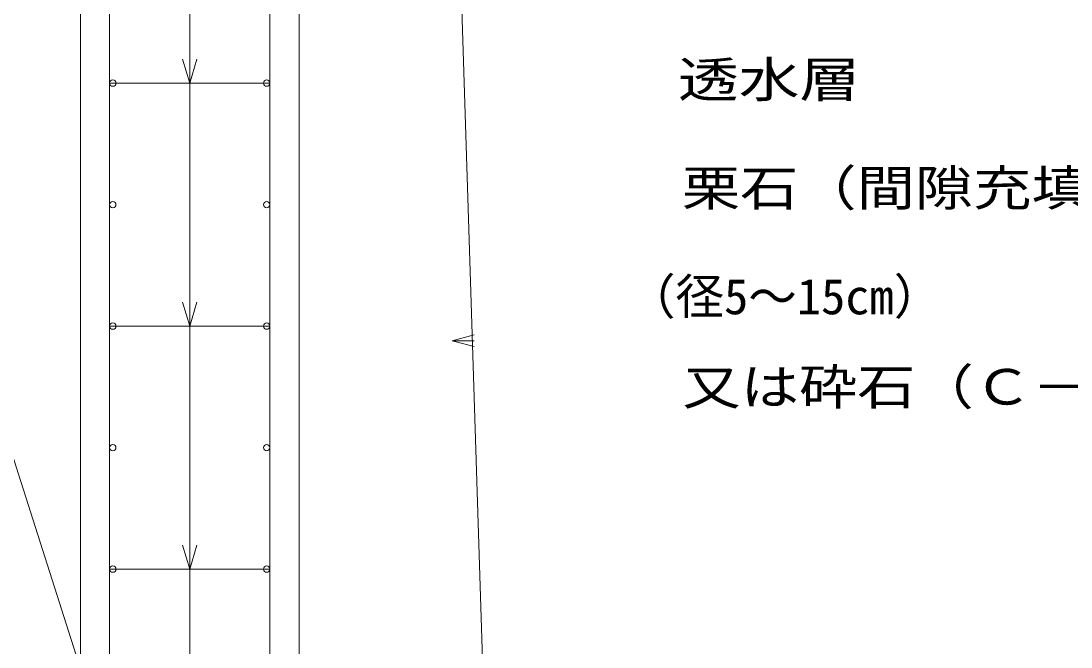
# Model space of a CAD drawing. Units: millimetres, scale not verified. Extents: x -8400 to 126000, y -5940 to 5940.
# Drawn here: x 10222 to 12384, y 1520 to 2808 of the extents above; entities that cross this region are included whole.
import ezdxf
from ezdxf.enums import TextEntityAlignment as Align

# ---------------------------------------------------------------- set-up
doc = ezdxf.new("R2010")
doc.units = ezdxf.units.MM
doc.header["$LTSCALE"] = 40
doc.layers.add('1-0_0', color=134, linetype='Continuous', lineweight=18)
doc.styles.add('ＭＳ ゴシック', font='')
doc.styles.get('ＭＳ ゴシック').set_extended_font_data('MS Gothic')

# ---------------------------------------------------------------- blocks, each defined once
blk = doc.blocks.new('_Open30$$JWCONV$$1')
at = {"layer": '1-0_0'}
blk.add_line((0, 0), (-1, 0), dxfattribs=at)
blk.add_lwpolyline([(-1, 0.2679), (0, 0), (-1, -0.2679)], dxfattribs=at)

msp = doc.modelspace()

# ---------------------------------------------------------------- linework, layer by layer
at = {"layer": '1-0_0', "color": 41}
for p, q in [((10734.44, -200), (10734.44, 4180)), ((10734.44, 2680), (10404.44, 2680)), ((10734.44, 2180), (10404.44, 2180)), ((10734.44, 1680), (10404.44, 1680))]:
    msp.add_line(p, q, dxfattribs=at)
at = {"layer": '1-0_0'}
for p, q in [((11094.44, 3940), (11194.44, 796.76)), ((10569.44, 2680), (10554.55, 2729.15)), ((10569.44, 2680), (10584.32, 2729.15)), ((10569.44, 2180), (10554.55, 2229.15)), ((10569.44, 2180), (10584.32, 2229.15)), ((10569.44, 1680), (10554.55, 1729.15)), ((10569.44, 1680), (10584.32, 1729.15))]:
    msp.add_line(p, q, dxfattribs=at)
for points in [[(10569.44, 280), (10569.44, 5168.13), (11126.63, 5168.13)], [(10555.77, 811.25), (9927.36, 2781.87), (9039.17, 2781.87)]]:
    msp.add_lwpolyline(points, dxfattribs=at)
msp.add_lwpolyline([(10344.44, 4240), (10344.44, -260), (15644.44, -260), (15644.44, 190), (10794.44, 190), (10794.44, 4240)], close=True, dxfattribs=at)
at = {"layer": '1-0_0', "color": 41}
msp.add_lwpolyline([(10404.44, 4180), (10404.44, -200), (15584.44, -200), (15584.44, 130), (10734.44, 130), (10734.44, 4180)], close=True, dxfattribs=at)
for centre in [(10410.94, 2680), (10727.94, 2680), (10410.94, 2430), (10727.94, 2430), (10410.94, 2180), (10727.94, 2180), (10410.94, 1930), (10727.94, 1930), (10410.94, 1680), (10727.94, 1680)]:
    msp.add_circle(centre, 6.5, dxfattribs=at)

# ---------------------------------------------------------------- block references
at = {"layer": '1-0_0', "xscale": 45, "yscale": 45, "rotation": 180}
msp.add_blockref('_Open30$$JWCONV$$1', (11109.89, 2150), dxfattribs=at)

# ---------------------------------------------------------------- texts
at = {"layer": '1-0_0', "style": 'ＭＳ ゴシック'}
for s, width, p in [('透水層', 1.25, (11574.72, 2628.9)), ('栗石（間隙充填材共）', 1.2, (11582.64, 2405.63)), ('又は砕石（Ｃ－４０）', 1.2, (11583.91, 1996.5))]:
    msp.add_text(s, height=73.31, dxfattribs=dict(at, width=width)).set_placement(p, align=Align.BOTTOM_LEFT)
msp.add_text('（径5～15cm）', height=73.31, dxfattribs=at).set_placement((11469.63, 2182.37), align=Align.BOTTOM_LEFT)

doc.saveas('drawing.dxf')
